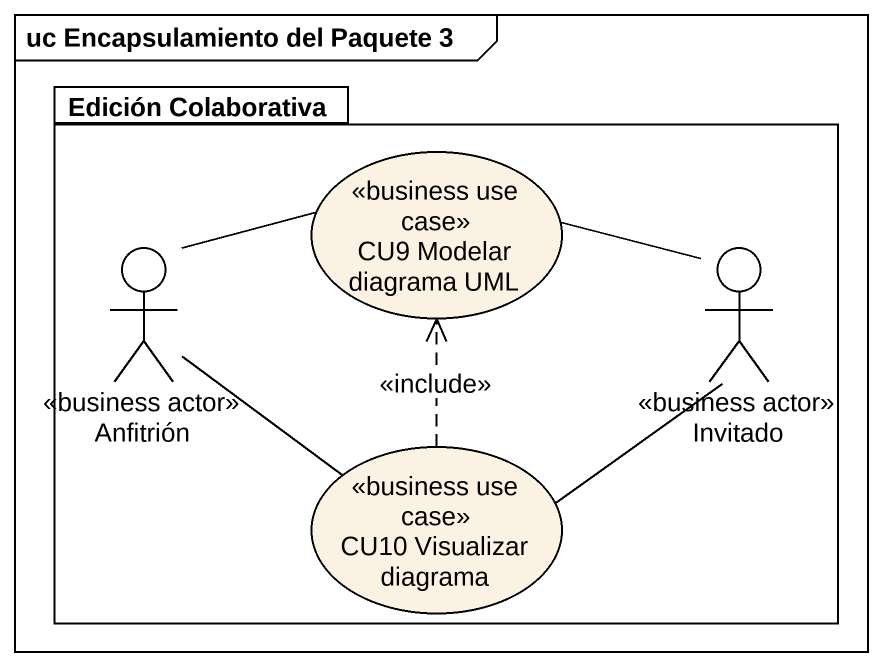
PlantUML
@startuml
mainframe uc Encapsulamiento del Paquete 3
package "Edición Colaborativa" as Edición_Colaborativa {
  usecase "CU9 Modelar diagrama UML" as CU9_Modelar_diagrama_UML <<business use case>>
  actor Anfitrión <<business actor>>
  actor Invitado <<business actor>>
  usecase "CU10 Visualizar diagrama" as CU10_Visualizar_diagrama <<business use case>>
}
Anfitrión -right- CU9_Modelar_diagrama_UML
Anfitrión -right- CU10_Visualizar_diagrama
Invitado -left- CU9_Modelar_diagrama_UML
Invitado -left- CU10_Visualizar_diagrama
CU10_Visualizar_diagrama .up.> CU9_Modelar_diagrama_UML : <<include>>
@enduml
